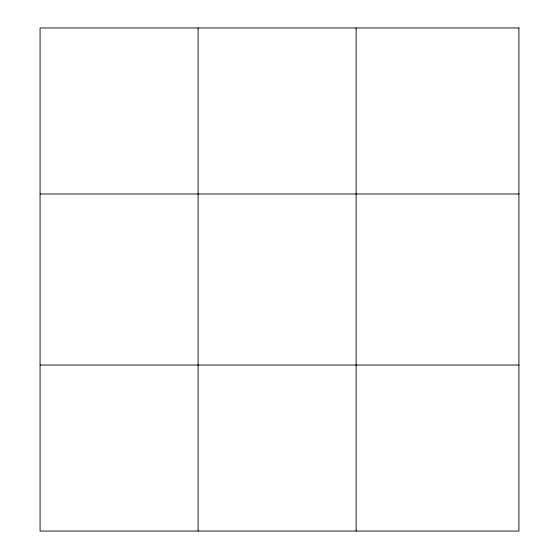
<?xml version="1.0" encoding="UTF-8"?>
<svg xmlns="http://www.w3.org/2000/svg" width="559" height="559" viewBox="0 0 559 559"><rect width="100%" height="100%" fill="white"/><g stroke="black" fill="none" stroke-linecap="round" stroke-linejoin="round"><path stroke-width="0.84" d="M198.096 27.95L198.096 531.05M356.118 27.95L356.118 531.05M40.073 193.973L518.927 193.973M40.073 365.027L518.927 365.027M518.927 27.95L518.927 531.05L40.073 531.05L40.073 27.95L518.927 27.95"/></g></svg>
